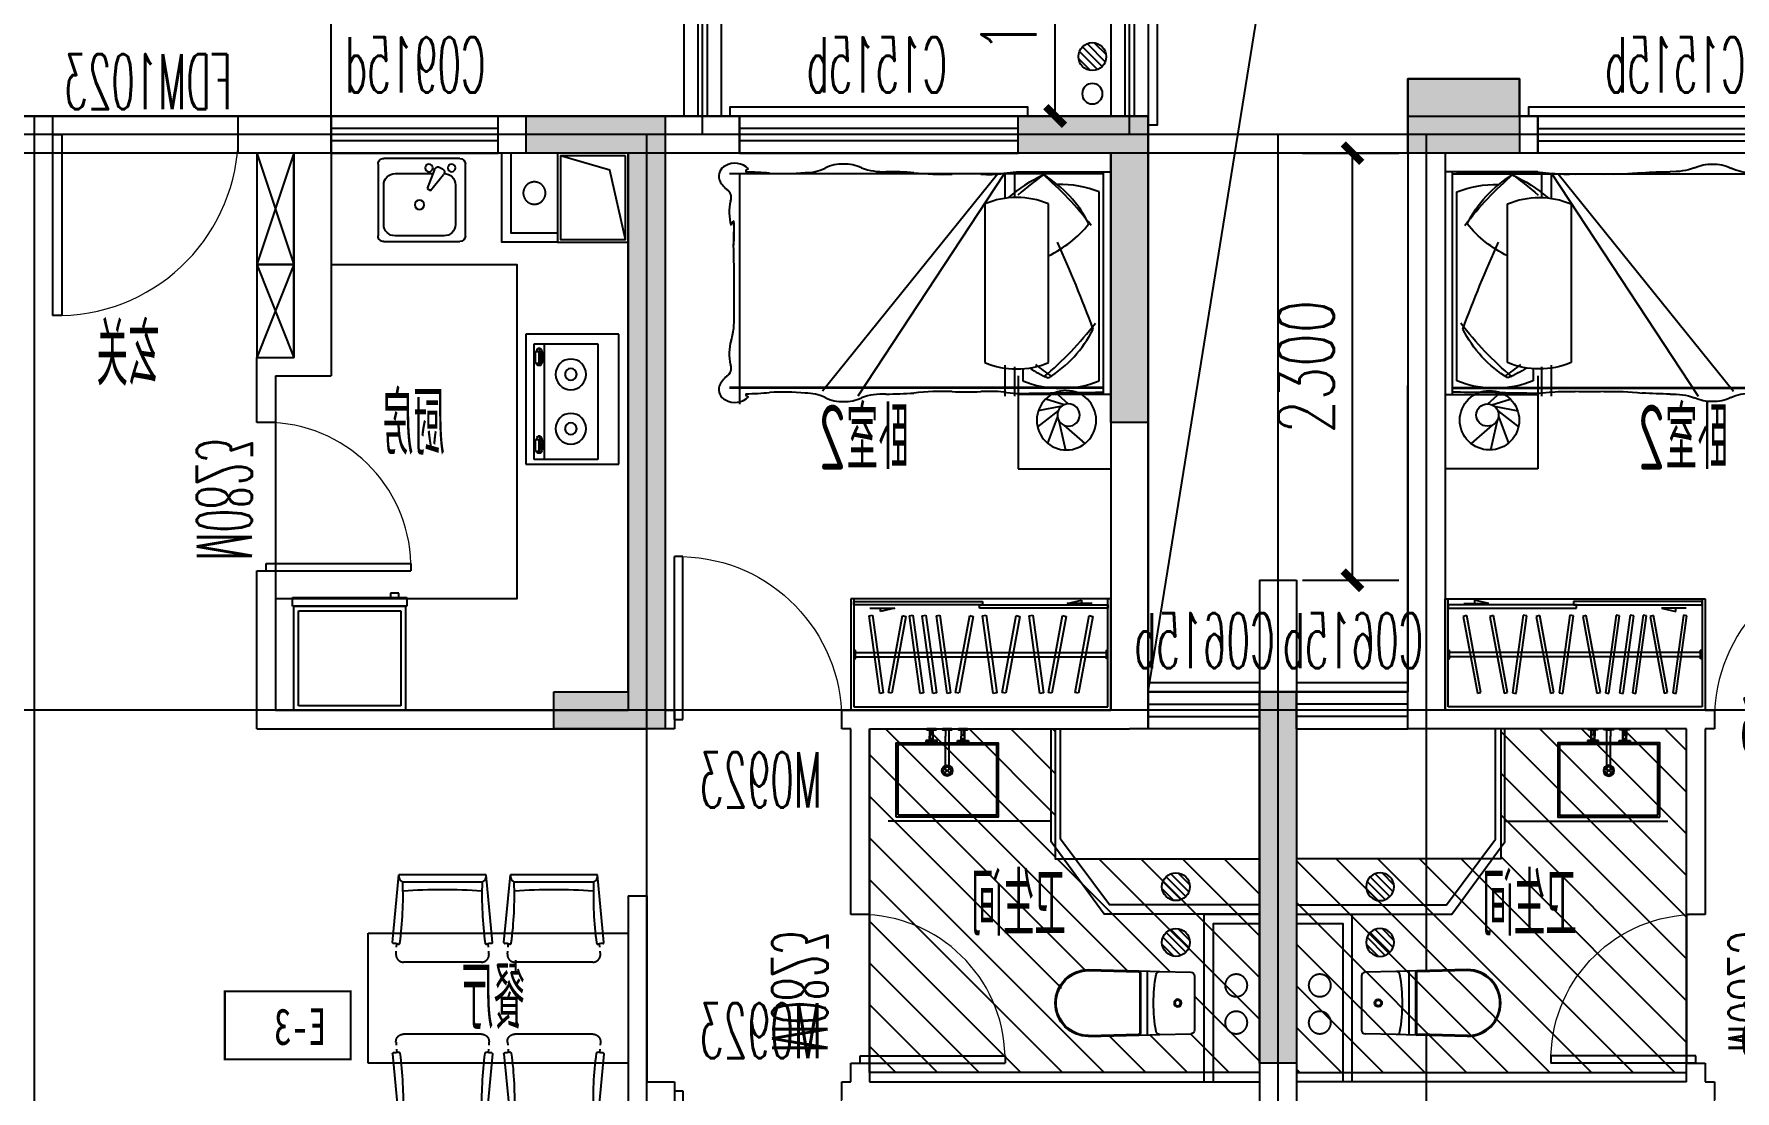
# Model space of a CAD drawing. Extents: x -129588 to 17450, y 1144 to 109436.
# Drawn here: x -23614 to -14453, y 19448 to 25140 of the extents above; entities that cross this region are included whole.
import ezdxf

# ---------------------------------------------------------------- set-up
doc = ezdxf.new("R2010")
doc.units = 0
doc.header["$LTSCALE"] = 1000
doc.header["$MEASUREMENT"] = 0
doc.linetypes.add('DASH', pattern=[0.35, 0.25, -0.1])
doc.linetypes.add('PS', pattern=[3200, 1500, -200, 1500])
for name, color, linetype, plot in [('_S-PS(排水管)', 255, 'Continuous', False), ('A-area(算全面积)', 21, 'Continuous', False), ('A-area(算半面积)', 23, 'Continuous', False), ('A-FUR', 8, 'Continuous', False)]:
    doc.layers.add(name, color=color, linetype=linetype, plot=plot)
for name, color, linetype in [('_S-YS(雨水管)', 3, 'Continuous'), ('_S-空调立管', 7, 'Continuous'), ('A-Lvtry', 5, 'Continuous'), ('A-洞口', 105, 'Continuous'), ('A-烟气道', 105, 'Continuous'), ('A-第三道尺寸线', 105, 'Continuous'), ('A-线脚看线', 9, 'Continuous'), ('A-降板区域', 251, 'Continuous'), ('AE-FLOR', 151, 'Continuous'), ('DIM_SYMB', 3, 'Continuous'), ('DOTE', 16, 'Continuous'), ('NL', 5, 'Continuous'), ('PS', 6, 'PS'), ('PUB_HATCH', 8, 'Continuous'), ('PUB_TEXT', 7, 'Continuous'), ('WALL', 2, 'Continuous'), ('WINDOW', 4, 'Continuous'), ('WINDOW_TEXT', 7, 'Continuous'), ('剪力墙', 6, 'Continuous'), ('商业', 2, 'Continuous'), ('户型标示', 7, 'Continuous'), ('栏杆', 142, 'Continuous')]:
    doc.layers.add(name, color=color, linetype=linetype)
doc.styles.add('_TCH_DIM_T3', font='SIMPLEX.shx', dxfattribs={"width": 0.705882, "bigfont": 'GBCBIG.shx'})
doc.styles.add('_TCH_WINDOW', font='SIMPLEX.shx', dxfattribs={"width": 0.7, "height": 3.5, "bigfont": 'GBCBIG.shx'})
doc.styles.get("Standard").update_dxf_attribs({"font": 'gbenor.shx', "width": 0.7, "bigfont": 'gbcbig.shx'})
doc.styles.add('黑体', font='simhei.ttf', dxfattribs={"width": 0.7})
doc.dimstyles.new('_TCH_ARCH&&100', dxfattribs={"dimtxt": 297.5, "dimasz": 100, "dimexe": 250, "dimexo": 300, "dimgap": 100, "dimtad": 1, "dimdec": 0, "dimzin": 0, "dimdsep": 46, "dimtxsty": '_TCH_DIM_T3', "dimblk": 'ARCHTICK', "dimcen": 0.09, "dimclrt": 7, "dimazin": 2, "dimtfac": 1, "dimtdec": 0, "dimtix": 1, "dimtmove": 2, "dimatfit": 3, "dimfxl": 0, "dimtolj": 1, "dimtzin": 0, "dimarcsym": 0})

# ---------------------------------------------------------------- blocks, each defined once
blk = doc.blocks.new('jgjlq030328')
at = {"layer": 'PUB_HATCH'}
for points in [[(-262535, 17211.9), (-261935, 17211.9), (-261935, 16811.9), (-262535, 16811.9)], [(-267135, 13911.9), (-266735, 13911.9), (-266735, 16811.9), (-267285, 16811.9), (-267285, 17011.9), (-266535, 17011.9), (-266535, 13711.9), (-266735, 13711.9), (-267135, 13711.9)], [(-264635, 17011.9), (-263935, 17011.9), (-263935, 15361.9), (-264135, 15361.9), (-264135, 16811.9), (-264635, 16811.9)], [(-263335, 13911.9), (-263135, 13911.9), (-263135, 11911.9), (-263335, 11911.9), (-263335, 13711.9)]]:
    blk.add_hatch(color=256, dxfattribs=at).paths.add_polyline_path(points)
at = {"layer": '剪力墙'}
for points in [[(-262535, 17211.9), (-261935, 17211.9), (-261935, 16811.9), (-262535, 16811.9)], [(-267135, 13911.9), (-266735, 13911.9), (-266735, 16811.9), (-267285, 16811.9), (-267285, 17011.9), (-266535, 17011.9), (-266535, 13711.9), (-266735, 13711.9), (-267135, 13711.9)], [(-264635, 17011.9), (-263935, 17011.9), (-263935, 15361.9), (-264135, 15361.9), (-264135, 16811.9), (-264635, 16811.9)], [(-263335, 13911.9), (-263135, 13911.9), (-263135, 11911.9), (-263335, 11911.9), (-263335, 13711.9)]]:
    blk.add_lwpolyline(points, close=True, dxfattribs=at)
for points in [[(-262335, 16811.9), (-262335, 16811.9)], [(-263335, 13711.9), (-263335, 13711.9)]]:
    blk.add_lwpolyline(points, dxfattribs=at)
blk = doc.blocks.new('zhouxianssceng0329')
at = {"layer": 'DOTE'}
for p, q in [((-22013.7, 143398.2), (-22013.7, 156469.4)), ((-20013.7, 143398.2), (-20013.7, 156469.4)), ((-17713.7, 143398.2), (-17713.7, 156469.4)), ((-3313.7, 143398.2), (-44988.6, 143398.2)), ((-20313.7, 132089.9), (-20313.7, 143398.2)), ((-16913.7, 132089.9), (-16913.7, 143398.2)), ((-16113.7, 132089.9), (-16113.7, 143398.2)), ((5501.3, 143298.2), (-44988.6, 143298.2)), ((5501.3, 140298.2), (-44988.6, 140298.2))]:
    blk.add_line(p, q, dxfattribs=at)
blk = doc.blocks.new('u5g')
at = {"color": 8, "linetype": 'DASH', "ltscale": 20}
for p, q in [((10502.8, 151826.4), (10512.8, 151826.4)), ((10502.8, 151776.4), (10512.8, 151776.4)), ((10512.8, 151826.4), (10512.8, 151776.4)), ((12177.7, 151813.9), (10512.8, 151813.9)), ((12177.7, 151788.9), (10512.8, 151788.9)), ((12187.8, 151826.4), (12177.7, 151826.4)), ((12177.7, 151826.4), (12177.7, 151776.4)), ((12187.8, 151776.4), (12177.7, 151776.4))]:
    blk.add_line(p, q, dxfattribs=at)
at = {"color": 8, "ltscale": 20}
for p, q in [((11917.6, 151531.4), (12012.7, 151550.3)), ((12012.7, 151550.3), (12012.7, 151531.4)), ((10607.7, 151503.4), (10772.9, 151503.4)), ((10772.9, 151503.4), (10677.8, 151484.5)), ((10677.8, 151484.5), (10677.8, 151503.4)), ((12082.8, 151531.4), (11917.6, 151531.4))]:
    blk.add_line(p, q, dxfattribs=at)
at = {"linetype": 'DASH', "ltscale": 20}
for points in [[(12207.8, 152126.4), (10482.8, 152126.4), (10482.8, 151476.4), (12207.8, 151476.4)], [(10502.8, 151531.4), (11355.3, 151531.4), (11355.3, 151511.4), (10502.8, 151511.4)], [(11335.3, 151511.4), (12187.8, 151511.4), (12187.8, 151491.4), (11335.3, 151491.4)]]:
    blk.add_lwpolyline(points, close=True, dxfattribs=at)
blk.add_lwpolyline([(12187.8, 151476.4), (12187.8, 152106.4), (10502.8, 152106.4), (10502.8, 151476.4)], dxfattribs=at)
at = {"color": 8, "linetype": 'DASH', "ltscale": 20}
for points in [[(10603.3, 151578.7), (10696.8, 152026.6), (10719.8, 152021.8), (10626.3, 151573.9)], [(10780.1, 151578.7), (10873.6, 152026.6), (10896.6, 152021.8), (10803.1, 151573.9)], [(11001.3, 151572.3), (10930.5, 152024.3), (10953.7, 152028), (11024.5, 151576)], [(11087.5, 151578.7), (11181, 152026.6), (11204, 152021.8), (11110.4, 151573.9)], [(11310.5, 151572.3), (11239.7, 152024.3), (11262.9, 152028), (11333.7, 151576)], [(11396.6, 151578.7), (11490.1, 152026.6), (11513.1, 152021.8), (11419.6, 151573.9)], [(11617.8, 151572.3), (11547, 152024.3), (11570.2, 152028), (11641, 151576)], [(11711, 151572.3), (11640.2, 152024.3), (11663.4, 152028), (11734.2, 151576)], [(11796.6, 151572.3), (11725.8, 152024.3), (11749, 152028), (11819.8, 151576)], [(11842.7, 151578.7), (11936.3, 152026.6), (11959.3, 152021.8), (11865.7, 151573.9)], [(12064, 151572.3), (11993.2, 152024.3), (12016.4, 152028), (12087.2, 151576)]]:
    blk.add_lwpolyline(points, close=True, dxfattribs=at)
blk = doc.blocks.new('QWER34324')
at = {"layer": 'A-FUR'}
for p, q in [((-500, 0), (0, 0)), ((-40, -1200), (-40, 0)), ((-40, 0), (0, 0)), ((0, 0), (0, -1200)), ((-40, -11.5), (-2054.4, -11.5)), ((-40, -11.5), (-2054.4, -11.5)), ((-1999.7, -11.5), (-1999.7, -1251.2)), ((-608.2, -11.5), (-1552.4, -1182.5)), ((-575.1, -11.5), (-1363.6, -1208.2)), ((-570.6, -11.5), (-570.6, -144)), ((-519.8, -11.5), (-519.8, -134.5)), ((-678.3, -172.7), (-678.3, -1028.2)), ((-336.3, -1028.2), (-336.3, -172.7)), ((-63, -1125.7), (-63, -109.1)), ((-570.6, -1040.9), (-570.6, -1208.2)), ((-519.8, -1050.4), (-519.8, -1208.2)), ((-473.4, -1060.8), (-473.4, -1125.7)), ((-40, -1161.5), (-2054.4, -1161.5)), ((-40, -1165.5), (-2054.4, -1165.5)), ((0, -1200), (-500, -1200)), ((0, -1200), (-40, -1200))]:
    blk.add_line(p, q, dxfattribs=at)
for centre, radius, start, end in [((-2050.6, -24), 61.8, 114.65516, 197.05817), ((-2025.4, -60.8), 106, 45.78413, 118.72126), ((-1950.6, -0.8), 16, 93.39574, 183.44183), ((-1636.1, 205.2), 209.3, 267.15615, 297.45765), ((-1447.1, -169), 209.9, 87.96316, 116.12762), ((-1430.8, -151), 192, 63.04698, 92.64916), ((-1225.8, 355.3), 355.3, 250.60635, 272.32801), ((-1221.3, -2275.3), 2275.6, 85.96877, 89.74947), ((-1983, 13.6), 138.4, 203.70607, 231.95597), ((-1965.7, -1216.9), 1215.2, 83.96781, 90.04075), ((-1770.2, 1149.8), 1160.2, 266.64954, 276.11997), ((-909.2, 1295.3), 1309.4, 263.33019, 272.35813), ((-778.2, -1523.7), 1512.6, 87.0776, 92.9224), ((-655.9, 791.2), 805.5, 266.782, 275.59148), ((-480.7, -586.2), 583.8, 86.03666, 99.53314), ((-58.4, -703), 749.3, 113.83469, 131.46224), ((532.5, -1280), 1548.8, 124.57489, 131.88808), ((-774.9, -21402.4), 21401.2, 88.49238, 89.10433), ((-1546.8, -1386.7), 1810.6, 37.31306, 49.42063), ((-689.8, -564.3), 637.9, 26.40883, 59.00025), ((-268.2, -607.5), 539, 67.62117, 92.10241), ((-160, -2948.1), 2939.9, 87.66163, 91.01156), ((-2098.3, -139.8), 53.6, 340.23108, 55.86441), ((-1819.9, -219), 236, 164.99871, 197.18078), ((-507.3, -588.1), 449.1, 67.62117, 112.37883), ((-2002.9, -297.8), 43.4, 129.07345, 167.94605), ((-2962.5, -319.7), 933.9, 354.95264, 3.41649), ((-1219.9, -370.7), 812.7, 176.67233, 181.72422), ((-3003.8, -350.3), 972.9, 356.95871, 1.57587), ((-605.2, 111.5), 625, 295.48, 321.15009), ((-9950.5, -649.5), 7922.3, 358.6733, 1.8401), ((-7673.2, -3674.4), 8087.9, 20.45865, 24.04845), ((-1523.8, 282.7), 1810.6, 309.96455, 322.68694), ((-1819.9, -978), 236, 162.81922, 195.00129), ((-2329.2, -812.3), 299.6, 341.30518, 356.04213), ((-666.8, -563.7), 637.9, 300.99975, 333.59117), ((-2098.3, -1057.2), 53.6, 304.13559, 19.76892), ((-507.3, -612.9), 449.1, 247.62117, 292.37883), ((-35.4, -425), 749.3, 237.46377, 246.16531), ((555.5, 176), 1548.8, 231.63721, 235.42511), ((-2050.6, -1173), 61.8, 162.94183, 245.34484), ((-1983, -1210.6), 138.4, 128.04403, 156.29393), ((-1965.7, 19.9), 1215.2, 269.95925, 276.03219), ((-1770.2, -2346.8), 1160.2, 83.88003, 93.35046), ((-909.2, -2492.3), 1309.4, 87.64187, 96.66981), ((-778.2, 326.7), 1512.6, 267.0776, 272.9224), ((-655.9, -1988.2), 805.5, 84.40852, 93.218), ((-480.7, -610.8), 583.8, 260.46686, 273.96334), ((-268.2, -627.3), 539, 247.62117, 292.37883), ((-774.9, 20205.4), 21401.2, 270.89567, 271.50762), ((-160, 1751.1), 2939.9, 268.98844, 272.33837), ((-2025.4, -1136.2), 106, 241.27874, 314.21587), ((-1950.6, -1196.2), 16, 176.55817, 266.60426), ((-1636.1, -1402.2), 209.3, 62.54235, 92.84385), ((-1447.1, -1028), 209.9, 243.87238, 272.03684), ((-1430.8, -1046), 192, 267.35084, 296.95302), ((-1225.8, -1552.3), 355.3, 87.67199, 109.39365), ((-1221.3, 1078.3), 2275.6, 270.25053, 274.03123)]:
    blk.add_arc(centre, radius, start, end, dxfattribs=at)
blk = doc.blocks.new('fvdfvfr')
at = {"layer": 'A-FUR'}
for p, q in [((172369.7, 266757.7), (172369.7, 266257.7)), ((172100, 266607.2), (172167.6, 266668.4)), ((172121.1, 266602.5), (172220.9, 266633.6)), ((172134.5, 266594.7), (172260.9, 266569.3)), ((172149.5, 266516.9), (172114, 266359.2)), ((172151.3, 266571.8), (172265.1, 266484.2)), ((172157.3, 266539.8), (172211, 266396.1)), ((172123.4, 266493), (172009.8, 266393.7)), ((172369.7, 266257.7), (171869.7, 266257.7))]:
    blk.add_line(p, q, dxfattribs=at)
for centre, radius in [((172109, 266519.3), 160), ((172097.8, 266547.3), 60)]:
    blk.add_circle(centre, radius, dxfattribs=at)
blk = doc.blocks.new('A$C2EEA3612')
at = {"linetype": 'Continuous'}
for p, q in [((-180, 570), (-172.9, 299.7)), ((-175, 570.2), (-168, 299.8)), ((175, 570.2), (168, 299.8)), ((180, 570), (172.9, 299.7)), ((-172.9, 299.7), (-171.1, 240)), ((-163, 295), (163, 295)), ((-163, 290), (163, 290)), ((172.9, 299.7), (171.1, 240)), ((-171.6, 255), (171.6, 255)), ((-171.1, 240), (-169.5, 186.6)), ((-169.5, 186.6), (-165.6, 19.4)), ((169.5, 186.6), (165.6, 19.4)), ((171.1, 240), (169.5, 186.6)), ((-145.6, 0), (145.6, 0))]:
    blk.add_line(p, q, dxfattribs=at)
for radius in [20, 15]:
    blk.add_circle((0, 90), radius, dxfattribs=at)
for centre, radius, start, end in [((0, 570), 180, 0, 180), ((0, 570), 175, 0, 180), ((-163, 300), 10, 181.7534, 270), ((-163, 300), 5, 181.7534, 270), ((163, 300), 5, 270, 358.2466), ((163, 300), 10, 270, 358.2466), ((-149.5, 187.2), 20, 99.85566, 181.7534), ((0, -673.3), 893.4, 80.14434, 99.85566), ((149.5, 187.2), 20, 358.2466, 80.14434), ((-145.6, 20), 20, 181.7534, 270), ((145.6, 20), 20, 270, 358.2466)]:
    blk.add_arc(centre, radius, start, end, dxfattribs=at)
blk = doc.blocks.new('g3wr')
at = {"color": 251}
blk.add_wipeout([(92376.5, 176270.3), (92376.5, 176416), (92376.5, 176561.6), (92382.1, 176575.5), (92395.9, 176581.5), (92459.4, 176583.5), (92576.3, 176580.9), (92666.2, 176588.6), (92736.4, 176588), (92946.5, 176596), (92946.5, 176591), (93056.8, 176558.2), (93056.8, 176558.2), (93126.5, 176416), (93075.6, 176297.8), (92946.5, 176236), (92831.5, 176244.5), (92676.2, 176243), (92576.3, 176251), (92395.9, 176250.4)], dxfattribs=at)
at = {"xscale": -1, "rotation": 270}
blk.add_blockref('A$C2EEA3612', (92376.5, 176416), dxfattribs=at)
blk = doc.blocks.new('A$C12CE3BE6')
at = {"ltscale": 10}
for p, q in [((180, 469), (200, 469)), ((184.5, 442), (184.5, 469)), ((195.5, 442), (195.5, 469)), ((285.2, 469), (265.2, 469)), ((370, 469), (350, 469)), ((354.5, 442), (354.5, 469)), ((365.5, 442), (365.5, 469)), ((220, 412), (160, 412)), ((160, 412), (160, 405)), ((220, 405), (160, 405)), ((180, 412), (180, 435)), ((182.5, 422), (182.5, 442)), ((197.5, 442), (182.5, 442)), ((197.5, 422), (182.5, 422)), ((187, 412), (187, 422)), ((193, 412), (193, 422)), ((197.5, 422), (197.5, 442)), ((200, 412), (200, 435)), ((220, 405), (220, 412)), ((265.2, 260), (265.2, 435)), ((285.2, 260), (285.2, 435)), ((330, 412), (390, 412)), ((330, 405), (330, 412)), ((330, 405), (390, 405)), ((350, 412), (350, 435)), ((352.5, 422), (352.5, 442)), ((352.5, 442), (367.5, 442)), ((352.5, 422), (367.5, 422)), ((357, 412), (357, 422)), ((363, 412), (363, 422)), ((367.5, 422), (367.5, 442)), ((370, 412), (370, 435)), ((390, 412), (390, 405))]:
    blk.add_line(p, q, dxfattribs=at)
for p, q in [((260.9, 235.9), (289.1, 264.1)), ((260.9, 264.1), (289.1, 235.9))]:
    blk.add_line(p, q)
for points in [[(200, 435), (200, 469), (215, 469), (215, 475), (165, 475), (165, 469), (180, 469), (180, 435)], [(285.2, 435), (285.2, 469), (299.8, 469), (299.8, 475), (250.2, 475), (250.2, 469), (265.2, 469), (265.2, 435)], [(370, 435), (370, 469), (385, 469), (385, 475), (335, 475), (335, 469), (350, 469), (350, 435)]]:
    blk.add_lwpolyline(points, dxfattribs=at)
for points in [[(0, 0), (0, 400), (550, 400), (550, 0)], [(10, 10), (10, 390), (540, 390), (540, 10)]]:
    blk.add_lwpolyline(points, close=True)
for centre in [(190, 408.5), (360, 408.5)]:
    blk.add_circle(centre, 3.5, dxfattribs=at)
for radius in [29.1, 20]:
    blk.add_circle((275, 250), radius)
blk.add_arc((275.2, 260), 10, 180, 0, dxfattribs=at)
blk = doc.blocks.new('$DorLib2D$00000001')
for p, q in [((0.45, 0.975), (0.5, 0.975)), ((0.45, 0), (0.45, 0.975)), ((0.5, 0), (0.5, 0.975)), ((0.5, 0), (0.45, 0))]:
    blk.add_line(p, q)
at = {"lineweight": 13}
blk.add_arc((0.475, 0), 0.975, 91.46928, 180, dxfattribs=at)
blk = doc.blocks.new('$TCHSYS$WIN2D')
for p, q in [((-0.5, 0.5), (0.5, 0.5)), ((-0.5, 0.5), (-0.5, -0.5)), ((0.5, 0.5), (0.5, -0.5)), ((0.5, 0.1667), (-0.5, 0.1667)), ((0.5, -0.1667), (-0.5, -0.1667)), ((-0.5, -0.5), (0.5, -0.5))]:
    blk.add_line(p, q)
blk = doc.blocks.new('a3huxing0323')
at = {"layer": 'A-Lvtry', "ltscale": 3}
blk.add_line((10686.2, 165737.1), (9807.5, 165737.1), dxfattribs=at)
for points in [[(11807.6, 165237.1), (10972.1, 165237.1), (10686.2, 165626.8), (10686.2, 166234.8)], [(11807.6, 165287.1), (11000.8, 165287.1), (10736.2, 165640.3), (10736.2, 166234.8)]]:
    blk.add_lwpolyline(points, dxfattribs=at)
at = {"layer": 'PS', "ltscale": 0.5}
for centre in [(11682.6, 164853.2), (11682.6, 164653.2)]:
    blk.add_circle(centre, 60, dxfattribs=at)
at = {"layer": 'WALL'}
for p, q in [((11207.6, 169534.8), (10507.6, 169534.8)), ((10507.6, 169534.8), (10507.6, 169334.8)), ((11207.6, 169534.8), (11207.6, 166434.8)), ((10507.6, 169334.8), (11007.6, 169334.8)), ((11007.6, 169334.8), (11007.6, 166334.8)), ((11807.6, 167034.8), (11807.6, 166434.8)), ((12007.6, 167034.8), (11807.6, 167034.8)), ((12007.6, 167034.8), (12007.6, 166334.8)), ((11207.6, 166234.8), (11207.6, 166434.8)), ((11807.6, 166234.8), (11807.6, 166434.8)), ((9607.6, 166334.8), (9557.6, 166334.8)), ((9557.6, 166334.8), (9557.6, 166234.8)), ((9607.6, 166334.8), (11007.6, 166334.8)), ((12007.6, 166334.8), (12007.6, 164334.8)), ((9557.6, 166234.8), (9607.6, 166234.8)), ((9607.6, 166234.8), (9607.6, 165234.8)), ((9707.6, 165234.8), (9707.6, 166234.8)), ((9707.6, 166234.8), (11107.6, 166234.8)), ((11107.6, 166234.8), (11207.6, 166234.8)), ((11807.6, 166234.8), (11807.6, 164334.8)), ((9607.6, 165234.8), (9707.6, 165234.8)), ((9707.6, 164434.8), (9607.6, 164434.8)), ((9607.6, 164434.8), (9607.6, 164334.8)), ((9707.6, 164334.8), (9707.6, 164434.8)), ((9607.6, 164334.8), (9557.6, 164334.8)), ((9557.6, 164334.8), (9557.6, 164234.8)), ((9707.6, 164334.8), (11807.6, 164334.8)), ((12007.6, 164334.8), (12007.6, 160534.8))]:
    blk.add_line(p, q, dxfattribs=at)
for points in [[(11507.6, 164334.8), (11507.6, 165234.8), (11807.6, 165234.8)], [(11557.6, 164334.8), (11557.6, 165184.8), (11807.6, 165184.8)]]:
    blk.add_lwpolyline(points, dxfattribs=at)
at = {"layer": 'WINDOW'}
blk.add_line((9707.6, 165234.8), (9707.6, 164434.8), dxfattribs=at)
at = {"extrusion": (0, 0, -1), "zscale": -1}
blk.add_blockref('fvdfvfr', (-182877.3, -98622.9), dxfattribs=at)
at = {"layer": 'A-FUR', "xscale": 0.8116, "yscale": 0.9231, "rotation": 180}
blk.add_blockref('u5g', (19515.4, 306762.7), dxfattribs=at)
at = {"layer": 'A-Lvtry', "ltscale": 3}
blk.add_blockref('A$C12CE3BE6', (9851.1, 165759.8), dxfattribs=at)
at = {"layer": 'A-Lvtry', "ltscale": 3, "rotation": 180}
blk.add_blockref('g3wr', (103834.1, 341174.3), dxfattribs=at)
at = {"layer": 'WALL'}
blk.add_blockref('QWER34324', (11007.6, 169234.8), dxfattribs=at)
at = {"layer": 'WINDOW'}
ref = blk.add_blockref('$TCHSYS$WIN2D', (9757.6, 169434.8), dxfattribs=dict(at, xscale=1500, yscale=-200, zscale=1500))
ref.add_attrib('A', 'C1515b', (9390.1, 169661), dxfattribs={"layer": 'WINDOW_TEXT', "height": 297.5, "style": '_TCH_WINDOW', "width": 0.494118})
ref = blk.add_blockref('$DorLib2D$00000001', (9107.6, 166284.8), dxfattribs=dict(at, xscale=-900, yscale=900, zscale=-900))
ref.add_attrib('A', 'M0923', (8764.6, 166100.8), dxfattribs={"layer": 'WINDOW_TEXT', "height": 297.5, "style": '_TCH_WINDOW', "width": 0.494118})
ref = blk.add_blockref('$TCHSYS$WIN2D', (11507.6, 166334.8), dxfattribs=dict(at, xscale=-600, yscale=-200, zscale=-600))
ref.add_attrib('A', 'C0615b', (11126.1, 166561), dxfattribs={"layer": 'WINDOW_TEXT', "height": 297.5, "style": '_TCH_WINDOW', "width": 0.494118})
ref = blk.add_blockref('$DorLib2D$00000001', (9657.6, 164834.8), dxfattribs=dict(at, xscale=800, yscale=800, zscale=800, rotation=270))
ref.add_attrib('A', 'M0823', (9481.4, 164491.8), dxfattribs={"layer": 'WINDOW_TEXT', "height": 297.5, "rotation": 90, "style": '_TCH_WINDOW', "width": 0.494118})
ref = blk.add_blockref('$DorLib2D$00000001', (9107.6, 164284.8), dxfattribs=dict(at, xscale=-900, yscale=-900, zscale=-900))
ref.add_attrib('A', 'M0923', (8764.6, 164461), dxfattribs={"layer": 'WINDOW_TEXT', "height": 297.5, "style": '_TCH_WINDOW', "width": 0.494118})
at = {"layer": 'PUB_TEXT', "width": 0.7}
for s, height, p in [('卧室', 337.59, (9480.4, 167630.8)), ('2', 350, (9824.4, 167630.8)), ('卫生间', 337.59, (10297.1, 165120.6))]:
    blk.add_text(s, height=height, dxfattribs=at).set_placement(p)
at = {"layer": 'A-降板区域'}
h = blk.add_hatch(dxfattribs=at)
h.set_pattern_fill('ANSI31', color=256, scale=100)
h.set_pattern_definition([(45, (42421.34, 22946.45), (-112.2532, 112.2532), [])])
edge = h.paths.add_edge_path()
edge.add_line((9707.6, 166234.8), (10707.6, 166234.8))
edge.add_line((10707.6, 166234.8), (10707.6, 165534.8))
edge.add_line((10707.6, 165534.8), (11807.6, 165534.8))
edge.add_line((11807.6, 165534.8), (11807.6, 164384.8))
edge.add_line((11807.6, 164384.8), (9707.6, 164384.8))
edge.add_line((9707.6, 164384.8), (9707.6, 164434.8))
edge.add_line((9707.6, 164434.8), (9707.6, 166234.8))
blk.add_lwpolyline([(9707.6, 166234.8), (10707.6, 166234.8), (10707.6, 165534.8), (11807.6, 165534.8), (11807.6, 164384.8), (9707.6, 164384.8), (9707.6, 164434.8), (9707.6, 166234.8)], dxfattribs=at)
blk = doc.blocks.new('zt1')
at = {"layer": 'A-Lvtry', "linetype": 'Continuous'}
for p, q in [((-700, 0), (0, 0)), ((-700, -500), (-700, 0)), ((0, 0), (0, -500)), ((0, -500), (-700, -500))]:
    blk.add_line(p, q, dxfattribs=at)
at = {"layer": 'A-Lvtry'}
for p, q in [((-673.5, -113.1), (-673.5, -455.5)), ((-50.7, -113.1), (-673.5, -113.1)), ((-50.7, -455.5), (-50.7, -113.1)), ((-673.5, -399.8), (-50.7, -399.8)), ((-673.5, -455.5), (-50.7, -455.5)), ((-640.9, -422.1), (-640.8, -433.8)), ((-565.7, -431.5), (-630.4, -431.5)), ((-630.4, -431.5), (-630.4, -448.2)), ((-630.4, -448.2), (-565.7, -448.2)), ((-565.7, -448.2), (-565.7, -431.5)), ((-549.1, -423.2), (-549.1, -433.7)), ((-167.9, -422.1), (-167.8, -433.8)), ((-157.4, -431.5), (-157.4, -448.2)), ((-92.7, -431.5), (-157.4, -431.5)), ((-157.4, -448.2), (-92.7, -448.2)), ((-92.7, -448.2), (-92.7, -431.5)), ((-76.1, -423.2), (-76.1, -433.7))]:
    blk.add_line(p, q, dxfattribs=at)
for points in [[(-549.1, -423.2, 0.259034), (-551, -419.8, 0.076276), (-562.5, -414.9, 0.036515), (-576.1, -412.4, 0.026615), (-594.9, -411.4, 0.026615), (-613.8, -412.4, 0.036515), (-627.3, -414.9, 0.076276), (-638.9, -419.8, 0.259034), (-640.8, -423.2, 0.078462), (-640.6, -424.5, 0.056762)], [(-549.1, -433.7, 0.259034), (-551, -430.3, 0.076276), (-562.5, -425.4, 0.036515), (-576.1, -422.9, 0.026615), (-594.9, -421.9, 0.026615), (-613.8, -422.9, 0.036515), (-627.3, -425.4, 0.076276), (-638.9, -430.3, 0.259034), (-640.8, -433.7, 0.259034), (-638.9, -437.2, 0.056762), (-630.4, -441.2, 0.036515)], [(-565.7, -442.9, 0.008736), (-562.5, -442.1, 0.076276), (-551, -437.2, 0.259034), (-549.1, -433.7, 0.259034)], [(-76.1, -423.2, 0.259034), (-78, -419.8, 0.076276), (-89.5, -414.9, 0.036515), (-103.1, -412.4, 0.026615), (-121.9, -411.4, 0.026615), (-140.8, -412.4, 0.036515), (-154.3, -414.9, 0.076276), (-165.9, -419.8, 0.259034), (-167.8, -423.2, 0.078462), (-167.6, -424.5, 0.056762)], [(-76.1, -433.7, 0.259034), (-78, -430.3, 0.076276), (-89.5, -425.4, 0.036515), (-103.1, -422.9, 0.026615), (-121.9, -421.9, 0.026615), (-140.8, -422.9, 0.036515), (-154.3, -425.4, 0.076276), (-165.9, -430.3, 0.259034), (-167.8, -433.7, 0.259034), (-165.9, -437.2, 0.056762), (-157.4, -441.2, 0.036515)], [(-92.7, -442.9, 0.008736), (-89.5, -442.1, 0.076276), (-78, -437.2, 0.259034), (-76.1, -433.7, 0.259034)]]:
    blk.add_lwpolyline(points, format="xyb", dxfattribs=at)
at = {"layer": 'A-Lvtry', "linetype": 'Continuous'}
for centre, radius in [((-508.4, -258.5), 82.5), ((-215.8, -258.5), 82.5), ((-508.4, -258.5), 31.6), ((-215.8, -258.5), 31.6)]:
    blk.add_circle(centre, radius, dxfattribs=at)
at = {"layer": 'A-Lvtry', "width": 0.8, "flags": 9}
for tag in ['YSIZE', 'XSIZE']:
    blk.add_attdef(tag, (-350, 0), '', height=0.5, dxfattribs=at)
blk = doc.blocks.new('t4')
at = {"layer": 'A-Lvtry'}
for p, q in [((3876514.8, 2551819.5), (3876514.8, 2552229.1)), ((3876545.3, 2552259.6), (3876931.4, 2552259.6)), ((3876961.9, 2552229.1), (3876961.9, 2551819.5)), ((3876545.3, 2552144.6), (3876545.3, 2551880.5)), ((3876819.6, 2552205.6), (3876606.3, 2552205.6)), ((3876790.3, 2552072.2), (3876875.1, 2552142)), ((3876913.8, 2552122.3), (3876905.6, 2552136.5)), ((3876800.4, 2552054.6), (3876790.3, 2552072.2)), ((3876903.3, 2552093.1), (3876800.4, 2552054.6)), ((3876880.6, 2551880.5), (3876880.6, 2552084.6)), ((3876931.4, 2551789), (3876545.3, 2551789)), ((3876606.3, 2551819.5), (3876819.6, 2551819.5))]:
    blk.add_line(p, q, dxfattribs=at)
for centre, major_axis, start_param, end_param in [((3876545.3, 2552229.1), (-21.6, 21.6), -0.785398, 0.785398), ((3876931.4, 2552229.1), (-21.6, 21.6), 3.926991, 5.497787), ((3876606.3, 2552144.6), (-43.1, 43.1), -0.785398, 0.785398), ((3876819.6, 2552144.6), (43.1, 43.1), 5.497787, 7.068583), ((3876888, 2552126.3), (14.4, 14.4), 6.021386, 7.757331), ((3876911.1, 2552185.3), (-14.4, 14.4), 4.712389, 10.995574), ((3876896.2, 2552112.2), (-14.4, 14.4), 2.714645, 4.45059), ((3876713, 2552012.6), (18, 18), 6.283185283897186, 12.56637059107677), ((3876911.1, 2552063.4), (14.4, 14.4), 6.283185283893945, 12.56637059107353), ((3876606.3, 2551880.5), (-43.1, 43.1), 0.785398, 2.356194), ((3876819.6, 2551880.5), (-43.1, 43.1), 2.356194, 3.926991), ((3876545.3, 2551819.5), (21.6, 21.6), 2.356194, 3.926991), ((3876931.4, 2551819.5), (-21.6, 21.6), 2.356194, 3.926991)]:
    blk.add_ellipse(centre, major_axis=major_axis, ratio=1, start_param=start_param, end_param=end_param, dxfattribs=at)
blk = doc.blocks.new('BX1')
at = {"layer": 'A-Lvtry'}
for p, q in [((-560, 8), (-607.7, 8)), ((-607.7, 8), (-607.7, -608)), ((-560, -608), (-560, 8)), ((0, 0), (-560, 0)), ((0, -600), (0, 0)), ((-560, 0), (-560, -600)), ((-24, -24), (-536, -24)), ((-536, -24), (-536, -576)), ((-24, -576), (-24, -24)), ((-631.1, -564.3), (-631.1, -520)), ((-631.1, -520), (-607.7, -520)), ((-607.7, -520), (-607.7, -564.3)), ((-607.7, -564.3), (-631.1, -564.3)), ((-607.7, -608), (-560, -608)), ((-560, -600), (0, -600)), ((-536, -576), (-24, -576))]:
    blk.add_line(p, q, dxfattribs=at)
blk = doc.blocks.new('chair4')
at = {"linetype": 'DASH', "ltscale": 200}
for p, q in [((-470, 210.5), (-470, -210.5)), ((-426.4, 250.4), (-410.4, 248.9)), ((-426.4, -250.4), (-410.4, -248.9))]:
    blk.add_line(p, q, dxfattribs=at)
at = {"ltscale": 20}
for p, q in [((-388.8, 247), (-371.7, 245.5)), ((-364.8, 269), (0, 234.3)), ((-40, 213.8), (-40, -213.8)), ((0, 234.3), (0, -234.3)), ((-388.8, -247), (-371.7, -245.5)), ((-364.8, -269), (0, -234.3))]:
    blk.add_line(p, q, dxfattribs=at)
at = {"linetype": 'DASH', "ltscale": 200, "extrusion": (0, 0, -1)}
for centre, start_param, end_param in [((-430, 210.5), 3.926991, 5.586837), ((-430, -210.5), 2.267145, 3.926991)]:
    blk.add_ellipse(centre, major_axis=(28.3, 28.3), ratio=1, start_param=start_param, end_param=end_param, dxfattribs=at)
at = {"ltscale": 20, "extrusion": (0, 0, -1)}
for centre, major_axis, ratio, start_param, end_param in [((-365.9, 237.3), (5.66, -5.66), 1, 0.914477, 2.702691), ((-440.3, 264.1), (50.3, 50.3), 1, 0.774487, 1.131895), ((-365.2, 265), (2.83, 2.83), 1, 3.91608, 5.586837), ((-124.5, 1886.5), (-1792.2, 85), 0.932857, 4.621064, 4.803714), ((-2032.8, -2.5), (-3, 2384.1), 0.819086, 1.481782, 1.659811), ((-6.5, 197.7), (26.3, 26.3), 1, 4.375488, 5.671939), ((-365.9, -237.3), (5.66, 5.66), 1, 3.580494, 5.368708), ((-440.3, -264.1), (50.3, -50.3), 1, -1.131895, -0.774487), ((-365.2, -265), (2.83, -2.83), 1, 0.696349, 2.367105), ((-124.5, -1886.5), (1792.2, 85), 0.932857, 4.621064, 4.803714), ((-6.5, -197.7), (26.3, 26.3), 1, 2.182042, 3.478494)]:
    blk.add_ellipse(centre, major_axis=major_axis, ratio=ratio, start_param=start_param, end_param=end_param, dxfattribs=at)
blk = doc.blocks.new('canzhuo01')
for p, q in [((38356.8, 175032.9), (36956.8, 175032.9)), ((38356.8, 174332.9), (38356.8, 175032.9)), ((36956.8, 174332.9), (38356.8, 174332.9))]:
    blk.add_line(p, q)
at = {"extrusion": (0, 0, -1), "xscale": -1, "zscale": -1, "rotation": 270}
for p in [(-37356.8, 175346.8), (-37956.8, 175346.8)]:
    blk.add_blockref('chair4', p, dxfattribs=at)
at = {"xscale": -1, "rotation": 90}
for p in [(37356.8, 174018.9), (37956.8, 174018.9)]:
    blk.add_blockref('chair4', p, dxfattribs=at)
blk = doc.blocks.new('a3+huxing0323')
at = {"layer": 'A-降板区域'}
h = blk.add_hatch(dxfattribs=at)
h.set_pattern_fill('ANSI31', color=256, scale=100)
h.set_pattern_definition([(45, (1599.37, 3297.15), (-112.2532, 112.2532), [])])
h.paths.add_polyline_path([(-26714.3, 146585.5), (-27714.3, 146585.5), (-27714.3, 145885.5), (-28814.3, 145885.5), (-28814.3, 144735.5), (-26714.3, 144735.5)])
at = {"layer": 'A-FUR'}
for p, q in [((-23614.3, 149685.5), (-23414.3, 149085.5)), ((-23414.3, 149685.5), (-23614.3, 149085.5)), ((-23414.3, 149085.5), (-23614.3, 148585.5)), ((-23614.3, 149085.5), (-23414.3, 148585.5))]:
    blk.add_line(p, q, dxfattribs=at)
for points in [[(-23414.3, 149085.5), (-23614.3, 149085.5), (-23614.3, 149685.5), (-23414.3, 149685.5)], [(-23414.3, 148585.5), (-23614.3, 148585.5), (-23614.3, 149085.5), (-23414.3, 149085.5)]]:
    blk.add_lwpolyline(points, close=True, dxfattribs=at)
at = {"layer": 'A-Lvtry', "ltscale": 3}
blk.add_line((-27692.9, 146087.8), (-26814.3, 146087.8), dxfattribs=at)
for points in [[(-23814.3, 149085.5), (-24814.3, 149085.5), (-24814.3, 147285.5), (-23514.3, 147285.5)], [(-28814.3, 145587.8), (-27978.8, 145587.8), (-27692.9, 145977.5), (-27692.9, 146585.5)], [(-28814.3, 145637.8), (-28007.5, 145637.8), (-27742.9, 145991), (-27742.9, 146585.5)]]:
    blk.add_lwpolyline(points, dxfattribs=at)
at = {"layer": 'A-烟气道'}
for points in [[(-25414.3, 149685.5), (-25034.3, 149685.5), (-25034.3, 149205.5), (-25414.3, 149205.5)], [(-25399.3, 149670.5), (-25049.3, 149670.5), (-25049.3, 149220.5), (-25399.3, 149220.5)]]:
    blk.add_lwpolyline(points, close=True, dxfattribs=at)
blk.add_lwpolyline([(-25399.3, 149220.5), (-25316.5, 149593.4), (-25049.3, 149670.5)], dxfattribs=at)
at = {"layer": 'A-降板区域'}
blk.add_lwpolyline([(-26714.3, 146585.5), (-27714.3, 146585.5), (-27714.3, 145885.5), (-27714.3, 145885.5), (-28814.3, 145885.5), (-28814.3, 144735.5), (-26714.3, 144735.5)], close=True, dxfattribs=at)
at = {"layer": 'PS', "ltscale": 0.5}
for centre in [(-24909.3, 149470.5), (-28689.3, 145203.9), (-28689.3, 145003.9)]:
    blk.add_circle(centre, 60, dxfattribs=at)
at = {"layer": 'WALL'}
for p, q in [((-28214.3, 149885.5), (-28214.3, 146785.5)), ((-27514.3, 149885.5), (-28214.3, 149885.5)), ((-27514.3, 149685.5), (-27514.3, 149885.5)), ((-25514.3, 149885.5), (-26014.3, 149885.5)), ((-26014.3, 149885.5), (-26014.3, 149685.5)), ((-24714.3, 149885.5), (-25514.3, 149885.5)), ((-24714.3, 149685.5), (-24714.3, 149885.5)), ((-23714.3, 149885.5), (-23814.3, 149885.5)), ((-23814.3, 149885.5), (-23814.3, 149685.5)), ((-23314.3, 149885.5), (-23714.3, 149885.5)), ((-23314.3, 149685.5), (-23314.3, 149885.5)), ((-22014.3, 149885.5), (-22314.3, 149885.5)), ((-22314.3, 149885.5), (-22314.3, 149685.5)), ((-28014.3, 149685.5), (-28014.3, 146685.5)), ((-28014.3, 149685.5), (-27514.3, 149685.5)), ((-26014.3, 149685.5), (-25614.3, 149685.5)), ((-25614.3, 149685.5), (-25614.3, 146685.5)), ((-25414.3, 149685.5), (-25414.3, 146685.5)), ((-25414.3, 149685.5), (-24714.3, 149685.5)), ((-23814.3, 149685.5), (-23814.3, 148485.5)), ((-23614.3, 149685.5), (-23614.3, 148585.5)), ((-23614.3, 149685.5), (-23314.3, 149685.5)), ((-22314.3, 149685.5), (-22214.3, 149685.5)), ((-22214.3, 149685.5), (-22214.3, 141085.5)), ((-23414.3, 148585.5), (-23614.3, 148585.5)), ((-23414.3, 148235.5), (-23414.3, 148585.5)), ((-23514.3, 148485.5), (-23814.3, 148485.5)), ((-23514.3, 148485.5), (-23514.3, 148235.5)), ((-23514.3, 148235.5), (-23414.3, 148235.5)), ((-23414.3, 147435.5), (-23514.3, 147435.5)), ((-23514.3, 147435.5), (-23514.3, 146685.5)), ((-23414.3, 146585.5), (-23414.3, 147435.5)), ((-29014.3, 147385.5), (-29014.3, 146685.5)), ((-28814.3, 147385.5), (-29014.3, 147385.5)), ((-28814.3, 147385.5), (-28814.3, 146785.5)), ((-28814.3, 146785.5), (-28814.3, 146585.5)), ((-28214.3, 146785.5), (-28214.3, 146585.5)), ((-29014.3, 146685.5), (-29014.3, 144685.5)), ((-26614.3, 146685.5), (-28014.3, 146685.5)), ((-26564.3, 146685.5), (-26614.3, 146685.5)), ((-26564.3, 146585.5), (-26564.3, 146685.5)), ((-25614.3, 146685.5), (-25664.3, 146685.5)), ((-25664.3, 146685.5), (-25664.3, 146585.5)), ((-23514.3, 146685.5), (-25414.3, 146685.5)), ((-28814.3, 146585.5), (-28814.3, 144685.5)), ((-28214.3, 146585.5), (-28114.3, 146585.5)), ((-26714.3, 146585.5), (-28114.3, 146585.5)), ((-26714.3, 146585.5), (-26714.3, 145585.5)), ((-26614.3, 145585.5), (-26614.3, 146585.5)), ((-26614.3, 146585.5), (-26564.3, 146585.5)), ((-25664.3, 146585.5), (-25514.3, 146585.5)), ((-23414.3, 146585.5), (-25514.3, 146585.5)), ((-25514.3, 145685.5), (-25514.3, 144685.5)), ((-25414.3, 145685.5), (-25514.3, 145685.5)), ((-25414.3, 145685.5), (-25414.3, 144685.5)), ((-26714.3, 145585.5), (-26614.3, 145585.5)), ((-26614.3, 144785.5), (-26714.3, 144785.5)), ((-26714.3, 144785.5), (-26714.3, 144685.5)), ((-26614.3, 144685.5), (-26614.3, 144785.5)), ((-29014.3, 144685.5), (-29014.3, 140885.5)), ((-26714.3, 144685.5), (-28814.3, 144685.5)), ((-26564.3, 144685.5), (-26614.3, 144685.5)), ((-26564.3, 144585.5), (-26564.3, 144685.5)), ((-25514.3, 144685.5), (-25664.3, 144685.5)), ((-25664.3, 144685.5), (-25664.3, 144585.5)), ((-25414.3, 144685.5), (-25414.3, 141085.5))]:
    blk.add_line(p, q, dxfattribs=at)
for points in [[(-25034.3, 149205.5), (-24734.3, 149205.5), (-24734.3, 149685.5)], [(-25034.3, 149255.5), (-24784.3, 149255.5), (-24784.3, 149685.5)], [(-28814.3, 145585.5), (-28514.3, 145585.5), (-28514.3, 144685.5)], [(-28814.3, 145535.5), (-28564.3, 145535.5), (-28564.3, 144685.5)]]:
    blk.add_lwpolyline(points, dxfattribs=at)
at = {"layer": 'WINDOW'}
for p, q in [((-22314.3, 149885.5), (-23314.3, 149885.5)), ((-23514.3, 148235.5), (-23514.3, 147435.5)), ((-26714.3, 145585.5), (-26714.3, 144785.5))]:
    blk.add_line(p, q, dxfattribs=at)
at = {"layer": '户型标示', "color": 2, "const_width": 11.2}
blk.add_lwpolyline([(-23919.6, 145172.6), (-23241.9, 145172.6), (-23241.9, 144806.2), (-23919.6, 144806.2)], close=True, dxfattribs=at)
blk.add_blockref('fvdfvfr', (-199884, -118272.2))
at = {"layer": 'A-FUR', "extrusion": (0, 0, -1), "xscale": 0.8116, "yscale": 0.9231, "zscale": -1, "rotation": 180}
blk.add_blockref('u5g', (36522.1, 287113.4), dxfattribs=at)
at = {"layer": 'A-FUR'}
blk.add_blockref('canzhuo01', (-62371.2, -29547.4), dxfattribs=at)
at = {"layer": 'A-Lvtry', "extrusion": (-1.08889e-08, 3.92285e-11, 1)}
for name, p, rotation in [('zt1', (-25364.1, 148710.1), 90.00000133402135), ('BX1', (-23614.3, 146685.5), 270)]:
    blk.add_blockref(name, p, dxfattribs=dict(at, rotation=rotation))
at = {"layer": 'A-Lvtry', "ltscale": 3, "extrusion": (0, 0, -1), "zscale": -1}
blk.add_blockref('A$C12CE3BE6', (26857.8, 146110.5), dxfattribs=at)
at = {"layer": 'WALL', "extrusion": (0, 0, -1), "zscale": -1}
blk.add_blockref('QWER34324', (28014.3, 149585.5), dxfattribs=at)
at = {"layer": 'WINDOW'}
ref = blk.add_blockref('$TCHSYS$WIN2D', (-26764.3, 149785.5), dxfattribs=dict(at, xscale=1500, yscale=200, zscale=1500, rotation=180))
ref.add_attrib('A', 'C1515b', (-27131.8, 150011.7), dxfattribs={"layer": 'WINDOW_TEXT', "height": 297.5, "style": '_TCH_WINDOW', "width": 0.494118})
ref = blk.add_blockref('$TCHSYS$WIN2D', (-24264.3, 149785.5), dxfattribs=dict(at, xscale=900, yscale=200, zscale=900, rotation=180))
ref.add_attrib('A', 'C0915d', (-24645.8, 150011.7), dxfattribs={"layer": 'WINDOW_TEXT', "height": 297.5, "style": '_TCH_WINDOW', "width": 0.494118})
ref = blk.add_blockref('$DorLib2D$00000001', (-22814.3, 149785.5), dxfattribs=dict(at, xscale=-1000, yscale=1000, zscale=-1000, rotation=180))
ref.add_attrib('A', 'FDM1023', (-23279.8, 149921.8), dxfattribs={"layer": 'WINDOW_TEXT', "height": 297.5, "style": '_TCH_WINDOW', "width": 0.494118})
ref = blk.add_blockref('$DorLib2D$00000001', (-23464.3, 147835.5), dxfattribs=dict(at, xscale=800, yscale=-800, zscale=800, rotation=270))
ref.add_attrib('A', 'M0823', (-23090.6, 147492.5), dxfattribs={"layer": 'WINDOW_TEXT', "height": 297.5, "rotation": 90, "style": '_TCH_WINDOW', "width": 0.494118})
ref = blk.add_blockref('$DorLib2D$00000001', (-26114.3, 146635.5), dxfattribs=dict(at, xscale=-900, yscale=-900, zscale=-900, rotation=180))
ref.add_attrib('A', 'M0923', (-26457.3, 146161.7), dxfattribs={"layer": 'WINDOW_TEXT', "height": 297.5, "style": '_TCH_WINDOW', "width": 0.494118})
ref = blk.add_blockref('$TCHSYS$WIN2D', (-28514.3, 146685.5), dxfattribs=dict(at, xscale=-600, yscale=200, zscale=-600, rotation=180))
ref.add_attrib('A', 'C0615b', (-28895.8, 146911.7), dxfattribs={"layer": 'WINDOW_TEXT', "height": 297.5, "style": '_TCH_WINDOW', "width": 0.494118})
ref = blk.add_blockref('$DorLib2D$00000001', (-26664.3, 145185.5), dxfattribs=dict(at, xscale=800, yscale=-800, zscale=800, rotation=270))
ref.add_attrib('A', 'M0823', (-26190.6, 144842.5), dxfattribs={"layer": 'WINDOW_TEXT', "height": 297.5, "rotation": 90, "style": '_TCH_WINDOW', "width": 0.494118})
ref = blk.add_blockref('$DorLib2D$00000001', (-26114.3, 144635.5), dxfattribs=dict(at, xscale=-900, yscale=900, zscale=-900, rotation=180))
ref.add_attrib('A', 'M0923', (-26457.3, 144811.7), dxfattribs={"layer": 'WINDOW_TEXT', "height": 297.5, "style": '_TCH_WINDOW', "width": 0.494118})
at = {"layer": '商业', "rotation": 90}
blk.add_blockref('t4', (2527721.9, -3727305.4), dxfattribs=at)
at = {"layer": 'PUB_TEXT', "width": 0.7}
for s, height, p in [('玄关', 337.59, (-22892.2, 148432.2)), ('厨房', 337.59, (-24428, 148061.5)), ('卧室', 337.59, (-26930.3, 147981.5)), ('2', 350, (-26586.2, 147981.5)), ('卫生间', 337.59, (-27773, 145471.3)), ('餐厅', 337.59, (-24859, 144968.1))]:
    blk.add_text(s, height=height, dxfattribs=at).set_placement(p)
at = {"layer": '户型标示', "color": 2, "style": '黑体', "width": 0.7}
blk.add_text('E-3', height=197.15, dxfattribs=at).set_placement((-23787.4, 144883.5))
at = {"layer": 'A-Lvtry', "ltscale": 3, "extrusion": (0, 0, -1), "zscale": -1, "rotation": 180}
blk.add_blockref('g3wr', (120840.8, 321525), dxfattribs=at)
blk = doc.blocks.new('ssxianjiao0329')
at = {"layer": 'A-线脚看线'}
for points in [[(-17613.7, 144948.2), (-17563.7, 144948.2), (-17563.7, 143448.2), (-17613.7, 143448.2)], [(-19863.7, 143498.2), (-19863.7, 143548.2), (-18263.7, 143548.2), (-18263.7, 143498.2)], [(-15563.7, 143498.2), (-15563.7, 143548.2), (-13963.7, 143548.2), (-13963.7, 143498.2)], [(-17613.7, 140448.2), (-17013.7, 140448.2)], [(-16813.7, 140448.2), (-16213.7, 140448.2)]]:
    blk.add_lwpolyline(points, dxfattribs=at)
blk = doc.blocks.new('hhhhxintongqutong0329')
at = {"layer": 'A-area(算全面积)'}
blk.add_lwpolyline([(-17613.7, 20582.6), (-17613.7, 13682.6), (-16213.7, 13682.6), (-16213.5, 16982.6), (-15613.7, 16982.6), (-15613.7, 16782.6), (-5513.7, 16782.6), (-5513.7, 20582.6)], close=True, dxfattribs=at)
at = {"layer": 'AE-FLOR'}
for points in [[(-20113.7, 18182.6), (-20113.7, 16782.6)], [(-19913.7, 18182.6), (-19913.7, 16782.6)], [(-17813.7, 18182.6), (-17813.7, 16782.6)], [(-17613.7, 18182.6), (-17613.7, 16782.6)]]:
    blk.add_lwpolyline(points, dxfattribs=at)
at = {"layer": '栏杆'}
for points in [[(-20038.7, 18182.6), (-20038.7, 16782.6)], [(-19988.7, 18182.6), (-19988.7, 16782.6)], [(-17738.7, 18182.6), (-17738.7, 16782.6)], [(-17688.7, 18182.6), (-17688.7, 16782.6)]]:
    blk.add_lwpolyline(points, dxfattribs=at)
blk = doc.blocks.new('750CHUFANGNCHUANG')
at = {"layer": 'WALL'}
for q in [(-70079, -34701.8), (-69779, -43601.8)]:
    blk.add_line((-69779, -34701.8), q, dxfattribs=at)
blk = doc.blocks.new('_LV13')
at = {"color": 0}
for p, q in [((-0.071, 0.495), (-0.495, 0.071)), ((0.183, 0.465), (-0.465, -0.183)), ((0.354, 0.354), (-0.354, -0.354)), ((0.465, 0.183), (-0.183, -0.465)), ((0.495, -0.071), (0.071, -0.495))]:
    blk.add_line(p, q, dxfattribs=at)
blk.add_circle((0, 0), 0.5)
blk = doc.blocks.new('jfdsjjkjkh')
at = {"layer": '_S-PS(排水管)'}
blk.add_lwpolyline([(-10268.7, 137478.3, -1), (-10378.7, 137478.3, -1)], format="xyb", close=True, dxfattribs=at)
at = {"layer": '_S-空调立管'}
for points in [[(-13893.7, 146763.3, -1), (-13893.7, 146653.3, -1)], [(-13748.7, 137288.3, -1), (-13638.7, 137288.3, -1)]]:
    blk.add_lwpolyline(points, format="xyb", close=True, dxfattribs=at)
at = {"layer": 'NL', "ltscale": 0.5, "extrusion": (0, 0, -1), "xscale": 150, "yscale": 150, "zscale": -150, "rotation": 90}
blk.add_blockref('_LV13', (13893.7, 146908.3), dxfattribs=at)
at = {"layer": 'NL', "ltscale": 0.5, "yscale": 150, "zscale": 150}
for p, xscale in [((-16363.7, 142438.3), -150), ((-16363.7, 142138.3), -150), ((-13713.7, 137088.3), 150), ((-10323.7, 136468.3), 150)]:
    blk.add_blockref('_LV13', p, dxfattribs=dict(at, xscale=xscale))
blk = doc.blocks.new('jfdsjajkjkjkjkh')
at = {"layer": '_S-PS(排水管)'}
blk.add_lwpolyline([(-23558.7, 137478.3, 1), (-23448.7, 137478.3, 1)], format="xyb", close=True, dxfattribs=at)
at = {"layer": '_S-YS(雨水管)'}
blk.add_lwpolyline([(-20078.7, 137288.3, 1), (-20188.7, 137288.3, 1)], format="xyb", close=True, dxfattribs=at)
at = {"layer": '_S-空调立管'}
for points in [[(-17913.7, 146763.3, 1), (-17913.7, 146653.3, 1)], [(-20078.7, 137088.3, 1), (-20188.7, 137088.3, 1)]]:
    blk.add_lwpolyline(points, format="xyb", close=True, dxfattribs=at)
at = {"layer": 'NL', "ltscale": 0.5, "extrusion": (0, 0, -1), "xscale": -150, "yscale": 150, "zscale": -150, "rotation": 270}
for p in [(17913.7, 146908.3), (17463.7, 142438.3), (17463.7, 142138.3)]:
    blk.add_blockref('_LV13', p, dxfattribs=at)
at = {"layer": 'NL', "ltscale": 0.5, "extrusion": (0, 0, -1), "xscale": 150, "yscale": 150, "zscale": -150}
for p in [(19913.7, 137088.3), (23503.7, 136468.3)]:
    blk.add_blockref('_LV13', p, dxfattribs=at)
blk = doc.blocks.new('_ArchTick')
at = {"color": 0, "linetype": 'ByBlock', "const_width": 0.4}
blk.add_lwpolyline([(-0.5, -0.5), (0.5, 0.5)], dxfattribs=at)
blk = doc.blocks.new('*D330')
at = {"layer": 'A-第三道尺寸线', "color": 0, "lineweight": -2, "transparency": 16777216}
for p, q in [((-16781.5, 24498.2), (-16262.9, 24498.2)), ((-16512.9, 22198.2), (-16512.9, 24498.2)), ((-16781.5, 22198.2), (-16262.9, 22198.2))]:
    blk.add_line(p, q, dxfattribs=at)
at = {"layer": 'Defpoints', "color": 0, "transparency": 16777216}
for p in [(-17081.5, 24498.2), (-16512.9, 24498.2), (-17081.5, 22198.2)]:
    blk.add_point(p, dxfattribs=at)
at = {"layer": 'A-第三道尺寸线', "color": 0, "lineweight": -2, "transparency": 16777216, "xscale": 100, "yscale": 100, "zscale": 100}
for p, rotation in [((-16512.9, 24498.2), 90), ((-16512.9, 22198.2), 270)]:
    blk.add_blockref('_ArchTick', p, dxfattribs=dict(at, rotation=rotation))
at = {"layer": 'A-第三道尺寸线', "color": 7, "transparency": 16777216, "insert": (-16761.7, 23348.2), "char_height": 297.5, "attachment_point": 5, "rotation": 90, "style": '_TCH_DIM_T3'}
blk.add_mtext('\\A1;2300', dxfattribs=at)
blk = doc.blocks.new('*D335')
at = {"layer": 'A-第三道尺寸线', "color": 0, "lineweight": -2, "transparency": 16777216}
for p, q in [((-18791.2, 26098.2), (-17864.3, 26098.2)), ((-18114.3, 24698.2), (-18114.3, 26098.2)), ((-18791.2, 24698.2), (-17864.3, 24698.2))]:
    blk.add_line(p, q, dxfattribs=at)
at = {"layer": 'Defpoints', "color": 0, "transparency": 16777216}
for p in [(-19091.2, 26098.2), (-18114.3, 26098.2), (-19091.2, 24698.2)]:
    blk.add_point(p, dxfattribs=at)
at = {"layer": 'A-第三道尺寸线', "color": 0, "lineweight": -2, "transparency": 16777216, "xscale": 100, "yscale": 100, "zscale": 100}
for p, rotation in [((-18114.3, 26098.2), 90), ((-18114.3, 24698.2), 270)]:
    blk.add_blockref('_ArchTick', p, dxfattribs=dict(at, rotation=rotation))
at = {"layer": 'A-第三道尺寸线', "color": 7, "transparency": 16777216, "insert": (-18363, 25398.2), "char_height": 297.5, "attachment_point": 5, "rotation": 90, "style": '_TCH_DIM_T3'}
blk.add_mtext('\\A1;1400', dxfattribs=at)

msp = doc.modelspace()

# ---------------------------------------------------------------- block references
msp.add_blockref('zhouxianssceng0329', (0, -118800))
at = {"layer": '剪力墙'}
msp.add_blockref('jgjlq030328', (246321.3, 7686.3, 0), dxfattribs=at)

# ---------------------------------------------------------------- next in the draw order: block references
at = {"xscale": -1}
msp.add_blockref('a3huxing0323', (-5006.1, -144836.6), dxfattribs=at)

# ---------------------------------------------------------------- next in the draw order: block references
msp.add_blockref('a3+huxing0323', (-45828.1, -125187.3), dxfattribs=at)
at = {"layer": 'A-area(算半面积)'}
msp.add_blockref('jfdsjjkjkh', (0, -121890.1), dxfattribs=at)

# ---------------------------------------------------------------- next in the draw order: linework, layer by layer
at = {"layer": 'A-area(算全面积)'}
msp.add_lwpolyline([(-10013.7, 24698.2), (-15613.7, 24698.2), (-15613.7, 24898.2), (-16213.7, 24898.2), (-16213.7, 21598.2), (-17613.7, 21598.2), (-17613.7, 24698.2), (-24913.7, 24698.2), (-24913.7, 26298.2), (-25563.7, 26298.2), (-25563.6, 24698.2), (-29213.7, 24698.2), (-29213.7, 24898.2), (-29813.7, 24898.2), (-29813.7, 21598.2), (-31213.7, 21598.2)], dxfattribs=at)
at = {"layer": 'A-area(算半面积)'}
msp.add_lwpolyline([(-5513.7, 28498.2), (-17613.7, 28498.2), (-17613.7, 28598.2), (-20113.7, 28598.2), (-20113.7, 24698.2), (-24913.7, 24698.2), (-24913.7, 26298.2), (-22113.7, 26298.2), (-22113.7, 28198.2), (-22513.7, 28198.2), (-22513.7, 28398.2), (-32413.7, 28398.2)], dxfattribs=at)
at = {"layer": 'A-洞口'}
msp.add_lwpolyline([(-17613.7, 21598.2), (-16663.3, 27494.2), (-5563.7, 28448.2)], dxfattribs=at)

# ---------------------------------------------------------------- next in the draw order: block references
for name, p in [('ssxianjiao0329', (0, -118800)), ('hhhhxintongqutong0329', (0, 7915.6))]:
    msp.add_blockref(name, p)

# ---------------------------------------------------------------- next in the draw order: dimensions: what is measured, and where the dimension line sits
at = {"layer": 'A-第三道尺寸线'}
for p1, p2, distance, picture, middle in [((-19091.2, 24698.2), (-19091.2, 26098.2), -976.9, '*D335', (-18363, 25398.2)), ((-17081.5, 22198.2), (-17081.5, 24498.2), -568.5, '*D330', (-16761.7, 23348.2))]:
    dim = msp.add_aligned_dim(p1=p1, p2=p2, distance=distance, dimstyle='_TCH_ARCH&&100', dxfattribs=at)
    dim.commit()
    dim.dimension.update_dxf_attribs({"geometry": picture, "text_midpoint": middle})

# ---------------------------------------------------------------- next in the draw order: block references
msp.add_blockref('750CHUFANGNCHUANG', (46165.2, 59400))

# ---------------------------------------------------------------- next in the draw order: linework, layer by layer
at = {"layer": 'DIM_SYMB'}
msp.add_lwpolyline([(-22228.2, 24982.7, 0, 0, 0), (-22228.2, 25477.7, 80, 0, 0), (-22228.2, 25777.7, 0, 0, 0)], format="xyseb", dxfattribs=at)

# ---------------------------------------------------------------- next in the draw order: block references
at = {"layer": 'A-area(算半面积)'}
msp.add_blockref('jfdsjajkjkjkjkh', (0, -121890.1), dxfattribs=at)

doc.saveas('drawing.dxf')
